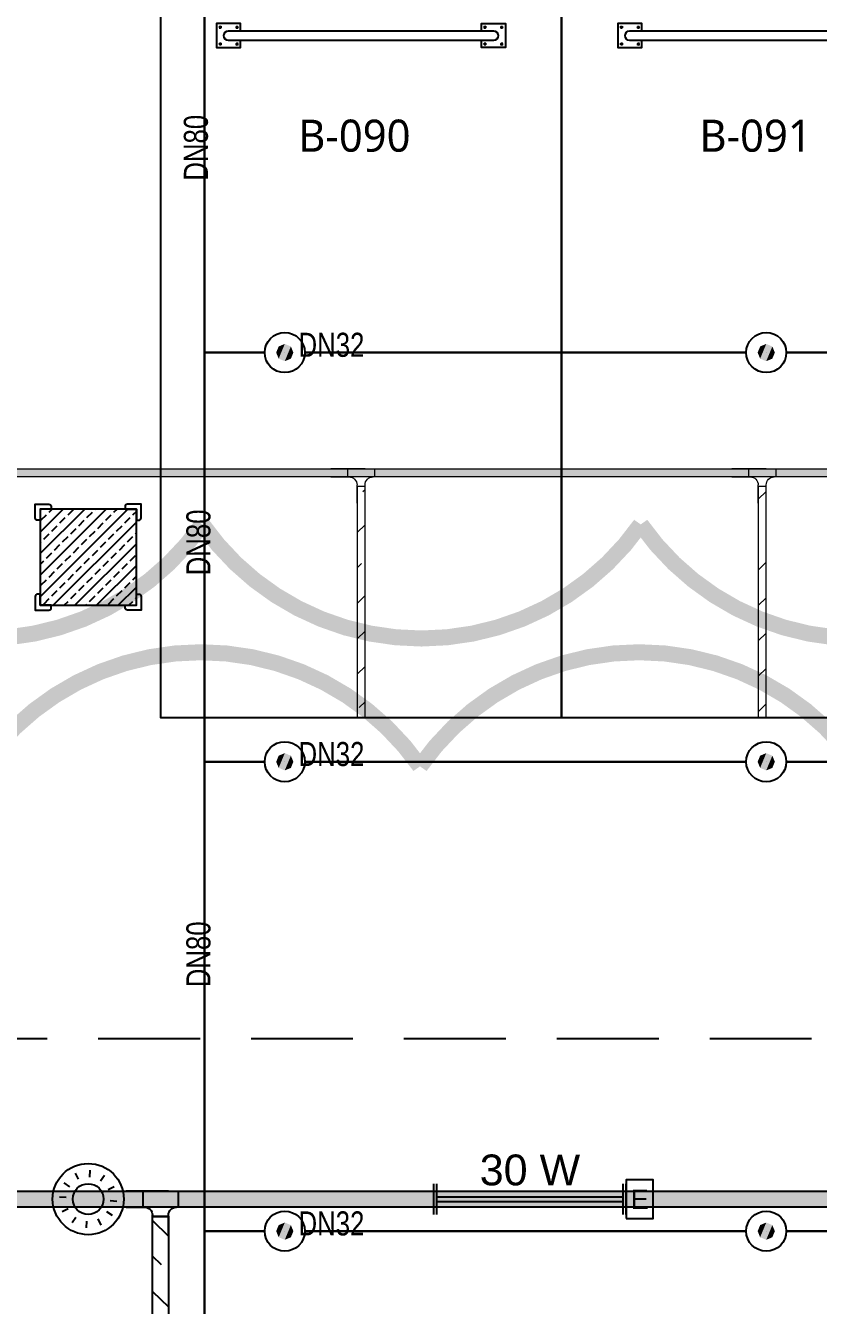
# Model space of a CAD drawing. Header units: millimetres. Extents: x -379292 to 1221486, y 92049 to 447512.
# Drawn here: x -184545 to -179605, y 251956 to 259931 of the extents above; entities that cross this region are included whole.
import ezdxf
from ezdxf.enums import TextEntityAlignment as Align

# ---------------------------------------------------------------- set-up
doc = ezdxf.new("R2010")
doc.units = ezdxf.units.MM
doc.linetypes.add('HIDDEN', pattern=[9.525, 6.35, -3.175])
for name, color, linetype in [('-M-YNGN-SPR-YUK', 7, 'Continuous'), ('-M-YNGN-ZON1-CAP-', 7, 'Continuous'), ('-M-YNGN-ZON1-SPR-', 7, 'Continuous'), ('05_HATCH CONCRETE', 141, 'Continuous'), ('05_SYMBOL', 2, 'Continuous'), ('08_DEDECTOR FLASOR', 3, 'Continuous'), ('08_HORN', 4, 'Continuous'), ('08_LAMP', 4, 'Continuous'), ('202-A-Y-MahalAd', 141, 'Continuous'), ('E_CT_ZA', 6, 'Continuous')]:
    doc.layers.add(name, color=color, linetype=linetype)
for name, color, linetype, lineweight in [('-M-YNGN-ZON1', 5, 'SP', 30), ('E_CT_AYDINLATMA', 3, 'Continuous', 9), ('E_CT_KIRMIZI', 1, 'Continuous', 9)]:
    doc.layers.add(name, color=color, linetype=linetype, lineweight=lineweight)
doc.styles.add('CIZGI', font='tahoma.ttf', dxfattribs={"width": 0.8, "oblique": 20})
doc.styles.add('PIPESIZE', font='hcad.shx', dxfattribs={"width": 0.8})
doc.styles.add('SPR-NOT', font='romans.shx')
doc.styles.get("Standard").update_dxf_attribs({"font": 'segoeuil.ttf'})
doc.styles.add('YAZI-2', font='arial.ttf', dxfattribs={"height": 2})
doc.linetypes.add('SP', pattern='A,2,-0.1,["SP",CIZGI,S=0.14,R=0.2,X=0,Y=-0.07],-0.255', length=2.355)

# ---------------------------------------------------------------- blocks, each defined once
blk = doc.blocks.new('202_Vida')
at = {"color": 0, "linetype": 'ByBlock', "ltscale": 0.2}
for points in [[(0.96, 0), (-0.96, 0)], [(0, 0.96), (0, -0.96)]]:
    blk.add_lwpolyline(points, dxfattribs=at)
at = {"color": 0, "linetype": 'ByBlock'}
for radius in [0.42, 0.23, 0.155]:
    blk.add_circle((0, 0), radius, dxfattribs=at)
blk = doc.blocks.new('202_Stoper')
at = {"color": 0, "linetype": 'ByBlock'}
for points in [[(-750, -30), (-750, -75), (-900, -75), (-900, 75), (-750, 75), (-750, 30)], [(750, -30), (750, -75), (900, -75), (900, 75), (750, 75), (750, 30)]]:
    blk.add_lwpolyline(points, dxfattribs=at)
blk.add_lwpolyline([(825, -30, 1), (825, 30), (-825, 30, 1), (-825, -30)], format="xyb", close=True, dxfattribs=at)
at = {"color": 0, "linetype": 'ByBlock', "yscale": 10, "zscale": 10, "rotation": 180}
for p, xscale in [((-877, 53), -10), ((-772, 53), 10), ((772, 53), -10), ((877, 53), 10)]:
    blk.add_blockref('202_Vida', p, dxfattribs=dict(at, xscale=xscale))
at = {"color": 0, "linetype": 'ByBlock', "yscale": 10, "zscale": 10}
for p, xscale in [((-877, -52), 10), ((-772, -52), -10), ((772, -52), 10), ((877, -52), -10)]:
    blk.add_blockref('202_Vida', p, dxfattribs=dict(at, xscale=xscale))
blk = doc.blocks.new('202_Mahalblok')
at = {"color": 0, "linetype": 'ByBlock', "flags": 128}
blk.add_lwpolyline([(0, 0), (0, 5000), (2500, 5000), (2500, 0)], close=True, dxfattribs=at)
at = {"color": 252}
blk.add_blockref('202_Stoper', (1250, 750), dxfattribs=at)
at = {"color": 0, "linetype": 'ByBlock', "ltscale": 25}
blk.add_attdef('MAHALNO', text='', height=200, dxfattribs=at).set_placement((1208.7, 1390), align=Align.BOTTOM_CENTER)
blk = doc.blocks.new('bariyer')
at = {"color": 8, "ltscale": 25}
blk.add_lwpolyline([(0, -70), (15, -70, 0.414214), (30, -55), (30, 30), (-55, 30, 0.414214), (-70, 15), (-70, 0), (0, 0)], format="xyb", close=True, dxfattribs=at)
blk = doc.blocks.new('OtoParkBodrumKatMimari')
at = {"layer": '05_HATCH CONCRETE'}
h = blk.add_hatch(dxfattribs=at)
h.set_pattern_fill('ANSI33', color=8, scale=15, angle=180, style=0)
h.set_pattern_definition([(225, (905000, -3e-07), (67.351921, -67.351921), []), (225, (904932.65, -3e-07), (67.351921, -67.351921), [47.625, -23.8125])])
h.paths.add_polyline_path([(62500, 156100), (61900, 156100), (61900, 155500), (62500, 155500)])
at = {"color": 5}
blk.add_lwpolyline([(62500, 156100), (61900, 156100), (61900, 155500), (62500, 155500)], close=True, dxfattribs=at)
at = {"layer": '05_SYMBOL', "color": 252, "linetype": 'HIDDEN', "ltscale": 100}
blk.add_lwpolyline([(130500, 154800), (130500, 164800, 0.414214), (128500, 166800), (19400, 166800, 0.414214), (17400, 164800), (17400, 154800, 0.414214), (19400, 152800), (128500, 152800, 0.414214)], format="xyb", close=True, dxfattribs=at)
at = {"layer": '05_SYMBOL', "color": 8, "xscale": -1}
blk.add_blockref('bariyer', (61900, 156100), dxfattribs=at)
at = {"layer": '05_SYMBOL', "color": 8}
blk.add_blockref('bariyer', (62500, 156100), dxfattribs=at)
at = {"layer": '05_SYMBOL', "color": 8, "rotation": 180}
blk.add_blockref('bariyer', (61900, 155500), dxfattribs=at)
at = {"layer": '05_SYMBOL', "color": 8, "xscale": -1, "rotation": 180}
blk.add_blockref('bariyer', (62500, 155500), dxfattribs=at)
at = {"layer": '202-A-Y-MahalAd', "color": 8, "ltscale": 25}
ref = blk.add_blockref('202_Mahalblok', (62650, 159800), dxfattribs=dict(at, xscale=-1, rotation=180))
ref.add_attrib('MAHALNO', 'B-090', dxfattribs={"layer": '0', "color": 0, "linetype": 'ByBlock', "ltscale": 25, "height": 200}).set_placement((63858.7, 158266.6), align=Align.BOTTOM_CENTER)
ref = blk.add_blockref('202_Mahalblok', (65150, 159800), dxfattribs=dict(at, xscale=-1, rotation=180))
ref.add_attrib('MAHALNO', 'B-091', dxfattribs={"layer": '0', "color": 0, "linetype": 'ByBlock', "ltscale": 25, "height": 200}).set_placement((66358.7, 158266.6), align=Align.BOTTOM_CENTER)
blk = doc.blocks.new('SP-C-UP-12')
at = {"ltscale": 10}
blk.add_line((0, 0), (0, 0), dxfattribs=at)
at = {"color": 1, "linetype": 'Continuous'}
blk.add_circle((0, 0), 12.5, dxfattribs=at)
at = {"ltscale": 10}
for points in [[(-5.37, 0), (-3.8, 3.8), (-3.8, -3.8), (0, 5.37)], [(-3.8, -3.8), (0, 5.37), (0, -5.37), (3.8, 3.8)], [(0, -5.37), (3.8, 3.8), (3.8, -3.8), (5.37, 0)]]:
    blk.add_solid(points, dxfattribs=at)
at = {"layer": '-M-YNGN-SPR-YUK', "style": 'SPR-NOT', "width": 0.5, "flags": 9}
for tag, p in [('YUK', (0, 17.77)), ('CAP', (0, 14.42)), ('TIP', (0.2, 10.78))]:
    blk.add_attdef(tag, text='', height=2.5, dxfattribs=at).set_placement(p, align=Align.MIDDLE_CENTER)
blk = doc.blocks.new('A$C69E769C9')
at = {"layer": '-M-YNGN-ZON1', "linetype": 'SP', "ltscale": 500}
for p, q in [((5329.84, 0), (5329.84, 2880.28)), ((5367.34, 985.28), (5329.84, 985.28)), ((5554.84, 985.28), (5392.34, 985.28)), ((5554.84, 985.28), (5667.34, 985.28)), ((5692.34, 985.28), (5967.34, 985.28)), ((5367.34, 730.28), (5329.84, 730.28)), ((5554.84, 730.28), (5392.34, 730.28)), ((5554.84, 730.28), (5667.34, 730.28)), ((5692.34, 730.28), (5967.34, 730.28)), ((5367.34, 437.78), (5329.84, 437.78)), ((5554.84, 437.78), (5392.34, 437.78)), ((5554.84, 437.78), (5667.34, 437.78)), ((5692.34, 437.78), (5967.34, 437.78))]:
    blk.add_line(p, q, dxfattribs=at)
at = {"layer": '-M-YNGN-ZON1-SPR-', "linetype": 'Continuous'}
for p in [(5379.84, 985.28), (5679.84, 985.28), (5379.84, 730.28), (5679.84, 730.28), (5379.84, 437.78), (5679.84, 437.78)]:
    blk.add_blockref('SP-C-UP-12', p, dxfattribs=at)
at = {"layer": '-M-YNGN-ZON1-CAP-', "ltscale": 20, "style": 'PIPESIZE', "width": 0.8}
for p in [(5324.43, 1112.9), (5326, 866.97), (5326, 610.29)]:
    blk.add_text('DN80', height=15, rotation=90, dxfattribs=at).set_placement(p, align=Align.MIDDLE_CENTER)
for p in [(5408.92, 990.12), (5408.92, 735.12), (5408.92, 442.62)]:
    blk.add_text('DN32', height=15, dxfattribs=at).set_placement(p, align=Align.MIDDLE_CENTER)
blk = doc.blocks.new('*U654')
h = blk.add_hatch()
h.set_pattern_fill('ANSI33', color=0, scale=50, angle=1, style=0)
h.paths.add_polyline_path([(-115024.3, 100), (-249.3, 100), (-249.3, 0), (-115024.3, 0)])
at = {"color": 0}
blk.add_lwpolyline([(-115024.3, 100), (-249.3, 100), (-249.3, 0), (-115024.3, 0)], close=True, dxfattribs=at)
at = {"ltscale": 25, "flags": 1}
for tag, p in [('YUKSEKLIK', (-228.6, -148.7)), ('KALINLIK', (-228.6, -213.3))]:
    blk.add_attdef(tag, p, '', height=50, dxfattribs=at)
blk = doc.blocks.new('*U682')
h = blk.add_hatch()
h.set_pattern_fill('ANSI33', color=0, scale=50, angle=1, style=0)
h.paths.add_polyline_path([(-14068.3, 100), (100306.7, 100), (100306.7, 0), (-14068.3, 0)])
at = {"color": 0}
blk.add_lwpolyline([(-14068.3, 100), (100306.7, 100), (100306.7, 0), (-14068.3, 0)], close=True, dxfattribs=at)
at = {"ltscale": 25, "flags": 1}
for tag, p in [('YUKSEKLIK', (-228.6, -148.7)), ('KALINLIK', (-228.6, -213.3))]:
    blk.add_attdef(tag, p, '', height=50, dxfattribs=at)
blk = doc.blocks.new('*U745')
h = blk.add_hatch()
h.set_pattern_fill('ANSI33', color=0, scale=50, angle=1, style=0)
h.paths.add_polyline_path([(-53157.2, 50), (112.8, 50), (112.8, 0), (-53157.2, 0)])
at = {"color": 0}
blk.add_lwpolyline([(-53157.2, 50), (112.8, 50), (112.8, 0), (-53157.2, 0)], close=True, dxfattribs=at)
at = {"ltscale": 25, "flags": 1}
for tag, p in [('YUKSEKLIK', (-228.6, -148.7)), ('KALINLIK', (-228.6, -213.3))]:
    blk.add_attdef(tag, p, '', height=50, dxfattribs=at)
blk = doc.blocks.new('*U857')
h = blk.add_hatch()
h.set_pattern_fill('ANSI33', color=0, scale=50, angle=1, style=0)
h.paths.add_polyline_path([(-4413.1, 100), (-219.7, 100), (-219.7, 0), (-4413.1, 0)])
at = {"color": 0}
blk.add_lwpolyline([(-4413.1, 100), (-219.7, 100), (-219.7, 0), (-4413.1, 0)], close=True, dxfattribs=at)
at = {"ltscale": 25, "flags": 1}
for tag, p in [('YUKSEKLIK', (-228.6, -148.7)), ('KALINLIK', (-228.6, -213.3))]:
    blk.add_attdef(tag, p, '', height=50, dxfattribs=at)
blk = doc.blocks.new('*U365')
at = {"color": 0}
for p, q in [((264, 264), (-164, 264)), ((-60, 264), (-60, 164)), ((0, 264), (264, 264)), ((160, 264), (160, 164)), ((-164, 164), (-50, 164)), ((264, 164), (150, 164)), ((0, 0), (0, 114)), ((0, 104), (100, 104)), ((100, 0), (100, 114))]:
    blk.add_line(p, q, dxfattribs=at)
for centre, start, end in [((-50, 114), 0, 90), ((150, 114), 90, 180)]:
    blk.add_arc(centre, 50, start, end, dxfattribs=at)
blk = doc.blocks.new('40 W SIVA ÜSTÜ ETANJ LED E 50')
at = {"layer": '08_LAMP'}
for p, q in [((-625, -100), (-625, 100)), ((-605, -100), (-605, 100)), ((605, -100), (605, 100)), ((625, -100), (625, 100)), ((-605, 15), (605, 15)), ((-605, -15), (605, -15))]:
    blk.add_line(p, q, dxfattribs=at)
blk.add_lwpolyline([(625, -125), (800, -125), (800, 125), (625, 125)], close=True, dxfattribs=at)
at = {"layer": '08_LAMP', "color": 2, "style": 'YAZI-2'}
blk.add_text('30 W', height=200, dxfattribs=at).set_placement((0, 90), align=Align.CENTER)
blk.add_text('E', height=125, dxfattribs=at).set_placement((712.5, 0), align=Align.MIDDLE)
blk = doc.blocks.new('KORNA ORT TAVAN')
at = {"layer": '08_HORN', "color": 3}
for p, q in [((-60.2, 124), (-78.6, 161.8)), ((9.8, 137.5), (12.8, 179.4)), ((-114.2, 77.3), (-148.9, 100.8)), ((77.3, 114.2), (100.8, 148.9)), ((-137.5, 9.8), (-179.4, 12.8)), ((124, 60.2), (161.8, 78.6)), ((-124, -60.2), (-161.8, -78.6)), ((114.2, -77.3), (148.9, -100.8)), ((137.5, -9.8), (179.4, -12.8)), ((-77.3, -114.2), (-100.8, -148.9)), ((-9.8, -137.5), (-12.8, -179.4)), ((60.2, -124), (78.6, -161.8))]:
    blk.add_line(p, q, dxfattribs=at)
at = {"layer": '08_HORN', "color": 1}
for major_axis, start_param, end_param in [((0, 221.8), 4.712358, 10.995543), ((0, 95.8), -1.570763777940356, 4.712421529239229)]:
    blk.add_ellipse((0, 0), major_axis=major_axis, ratio=1, start_param=start_param, end_param=end_param, dxfattribs=at)
blk = doc.blocks.new('*U1011')
h = blk.add_hatch()
h.set_pattern_fill('ANSI33', color=0, scale=50, angle=1, style=0)
h.paths.add_polyline_path([(-2092.9, 50), (-652.9, 50), (-652.9, 0), (-2092.9, 0)])
at = {"color": 0}
blk.add_lwpolyline([(-2092.9, 50), (-652.9, 50), (-652.9, 0), (-2092.9, 0)], close=True, dxfattribs=at)
at = {"ltscale": 25, "flags": 1}
for tag, p in [('YUKSEKLIK', (-228.6, -148.7)), ('KALINLIK', (-228.6, -213.3))]:
    blk.add_attdef(tag, p, '', height=50, dxfattribs=at)
blk = doc.blocks.new('*U1012')
at = {"color": 0}
for p, q in [((214, 214), (-164, 214)), ((-164, 164), (-50, 164)), ((-60, 214), (-60, 164)), ((0, 214), (214, 214)), ((214, 164), (100, 164)), ((110, 214), (110, 164)), ((0, 0), (0, 114)), ((0, 104), (50, 104)), ((50, 0), (50, 114))]:
    blk.add_line(p, q, dxfattribs=at)
for centre, start, end in [((-50, 114), 0, 90), ((100, 114), 90, 180)]:
    blk.add_arc(centre, 50, start, end, dxfattribs=at)

msp = doc.modelspace()

# ---------------------------------------------------------------- block references
at = {"color": 8}
msp.add_blockref('OtoParkBodrumKatMimari', (-246354.8, 100818.8), dxfattribs=at)

# ---------------------------------------------------------------- next in the draw order: linework, layer by layer
at = {"color": 30, "const_width": 100}
for points in [[(-172516.4, 256823, -0.520567), (-175248.3, 256823, -0.520567), (-177980.2, 256823, -0.520567), (-180712.1, 256823, -0.520567), (-183444, 256823, -0.520567), (-186175.8, 256823, -0.520567), (-188907.7, 256823, -0.520567), (-191639.6, 256823, -0.520567), (-194371.5, 256823, -0.520567), (-197103.4, 256823, -0.520567), (-199835.3, 256823, -0.520567), (-202567.2, 256823, -0.520567), (-205299.1, 256823, -0.520567), (-208031, 256823, -0.520567), (-210762.9, 256823, -0.520567), (-213494.8, 256823, -0.520567), (-216226.7, 256823, -0.520567), (-218958.6, 256823, -0.520567), (-221690.4, 256823, -0.520567), (-224422.3, 256823, -0.520567), (-227154.2, 256823, -0.520567)], [(-228529.4, 255315.3, -0.520567), (-225797.5, 255315.3, -0.520567), (-223065.6, 255315.3, -0.520567), (-220333.7, 255315.3, -0.520567), (-217601.9, 255315.3, -0.520567), (-214870, 255315.3, -0.520567), (-212138.1, 255315.3, -0.520567), (-209406.2, 255315.3, -0.520567), (-206674.3, 255315.3, -0.520567), (-203942.4, 255315.3, -0.520567), (-201210.5, 255315.3, -0.520567), (-198478.6, 255315.3, -0.520567), (-195746.7, 255315.3, -0.520567), (-193014.8, 255315.3, -0.520567), (-190282.9, 255315.3, -0.520567), (-187551, 255315.3, -0.520567), (-184819.1, 255315.3, -0.520567), (-182087.3, 255315.3, -0.520567), (-179355.4, 255315.3, -0.520567), (-176623.5, 255315.3, -0.520567), (-173891.6, 255315.3, -0.520567)]]:
    msp.add_lwpolyline(points, format="xyb", dxfattribs=at)

# ---------------------------------------------------------------- next in the draw order: block references
at = {"layer": '-M-YNGN-ZON1', "ltscale": 25, "xscale": 10, "yscale": 10, "zscale": 10}
msp.add_blockref('A$C69E769C9', (-236728.2, 248041), dxfattribs=at)
at = {"layer": '08_DEDECTOR FLASOR'}
msp.add_blockref('KORNA ORT TAVAN', (-184154.8, 252618.8), dxfattribs=at)
at = {"layer": '08_LAMP', "xscale": 0.96, "yscale": 0.96, "zscale": 0.96}
msp.add_blockref('40 W SIVA ÜSTÜ ETANJ LED E 50', (-181402.1, 252618), dxfattribs=at)
at = {"layer": 'E_CT_AYDINLATMA'}
msp.add_blockref('*U682', (-215536.5, 252568.8), dxfattribs=at)
at = {"layer": 'E_CT_KIRMIZI', "color": 1, "rotation": 180}
msp.add_blockref('*U745', (-229692.1, 257168.8), dxfattribs=at)
at = {"layer": 'E_CT_KIRMIZI', "color": 2, "xscale": -1}
for p in [(-182429.8, 256954.8), (-179929.8, 256954.8)]:
    msp.add_blockref('*U1012', p, dxfattribs=at)
at = {"layer": 'E_CT_KIRMIZI', "color": 1, "xscale": -1, "rotation": 270}
for p in [(-182479.8, 257711.7), (-179979.8, 257711.7)]:
    msp.add_blockref('*U1011', p, dxfattribs=at)
at = {"layer": 'E_CT_ZA', "color": 112}
for name, p, rotation in [('*U654', (-230054.1, 252668.8), 180), ('*U857', (-183654.8, 252731.9), 90)]:
    msp.add_blockref(name, p, dxfattribs=dict(at, rotation=rotation))
at = {"layer": 'E_CT_ZA', "color": 2, "xscale": -1}
msp.add_blockref('*U365', (-183654.8, 252404.8), dxfattribs=at)

doc.saveas('drawing.dxf')
